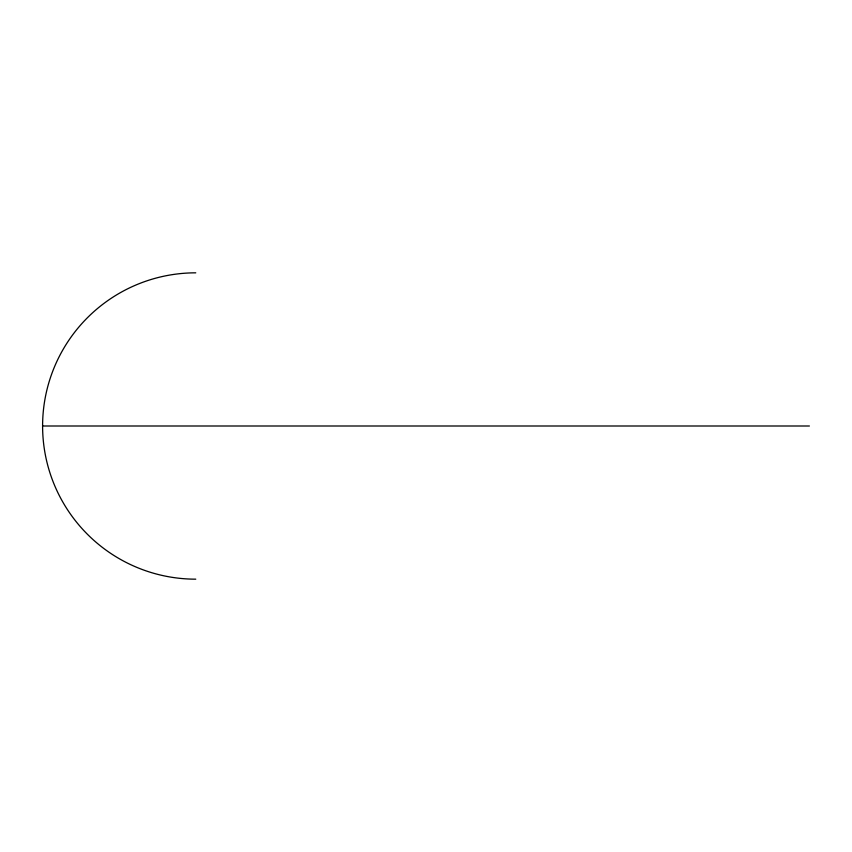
<?xml version="1.0" encoding="UTF-8"?>
<svg xmlns="http://www.w3.org/2000/svg" width="852" height="852" viewBox="0 0 852 852"><rect width="100%" height="100%" fill="white"/><g stroke="black" fill="none" stroke-linecap="round" stroke-linejoin="round"><path stroke-width="1.28" d="M195.768 579.168A153.168 153.168 0 0 1 42.6 426L809.4 426M42.6 426A153.168 153.168 0 0 1 195.768 272.832"/></g></svg>
